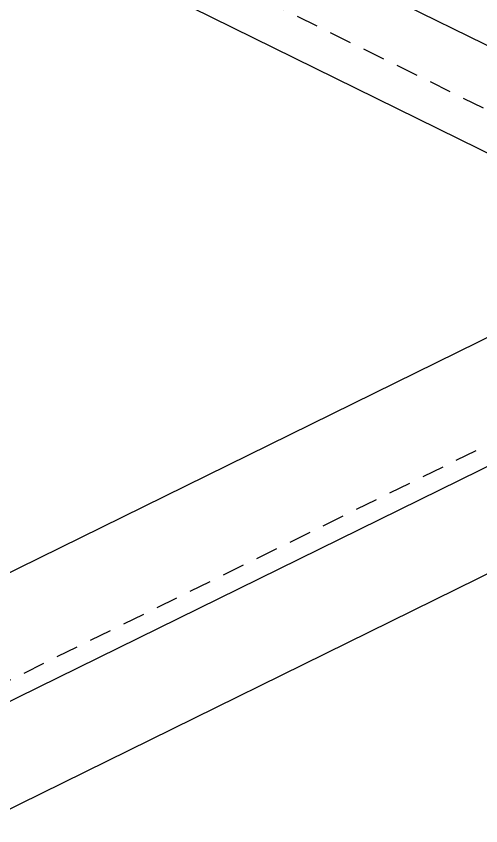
# Model space of a CAD drawing. Extents: x 8 to 586, y 8 to 412.
# Drawn here: x 510.8 to 548.4, y 279.8 to 345.3 of the extents above; entities that cross this region are included whole.
import ezdxf

# ---------------------------------------------------------------- set-up
doc = ezdxf.new("R2010")
doc.units = 0
doc.linetypes.add('DASHED', pattern=[3, 1.8, -1.2])
doc.layers.add('HIDDEN', color=8, linetype='DASHED')
doc.layers.add('VISIBLE', color=7, linetype='CONTINUOUS')

msp = doc.modelspace()

# ---------------------------------------------------------------- linework, layer by layer
at = {"layer": 'HIDDEN'}
for p, q in [((578.2272, 323.2713), (472.1612, 375.4946)), ((497.9706, 285.4964), (572.9239, 322.4009))]:
    msp.add_line(p, q, dxfattribs=at)
at = {"layer": 'VISIBLE'}
for p, q in [((470.3934, 381.5873), (572.9239, 331.1048)), ((564.085, 326.7528), (470.3934, 372.8834)), ((497.9706, 294.2003), (572.9239, 331.1048)), ((578.2272, 323.2713), (507.5165, 288.4557)), ((578.2272, 314.5674), (507.5165, 279.7518))]:
    msp.add_line(p, q, dxfattribs=at)

doc.saveas('drawing.dxf')
